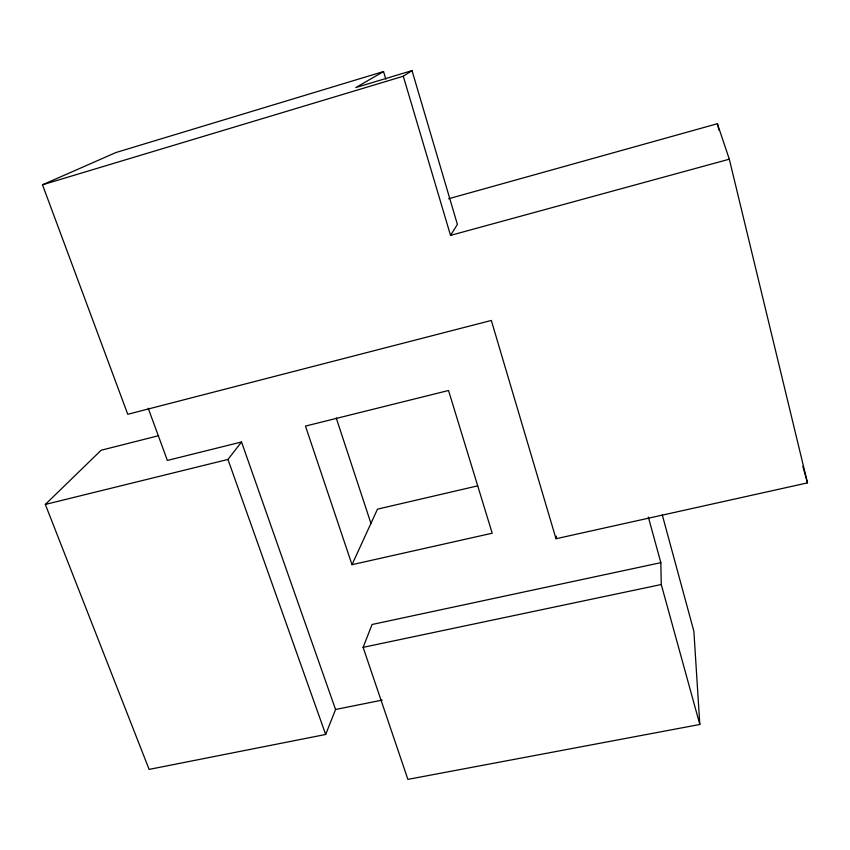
<?xml version="1.0" encoding="UTF-8"?>
<svg xmlns="http://www.w3.org/2000/svg" width="850" height="850" viewBox="0 0 850 850"><rect width="100%" height="100%" fill="white"/><g stroke="black" fill="none" stroke-linecap="round" stroke-linejoin="round"><path stroke-width="1.27" d="M448.63 198.751L717.389 123.718L729.311 159.194L807.5 482.874L556.017 538.741L556.389 536.201M662.288 514.972L693.876 631.295L699.816 724.476L407.883 779.376L363.12 647.349L372.066 624.495L660.843 562.668L648.316 517.023M158.631 435.689L101.108 450.256L45.326 504.443L149.122 769.399L325.678 734.464L335.559 709.495L241.528 441.989L167.376 460.434L148.208 408.234M351.996 564.687L305.469 426.084L448.534 390.501L492.203 533.216L351.996 564.687L377.474 509.15L477.658 485.86M412.027 70.624L403.293 76.234L450.532 235.386L457.385 224.421L412.027 70.624L355.831 87.55L383.541 71.549L385.826 79.167M45.326 504.443L227.959 459.446L241.528 441.989M556.017 538.741L491.321 320.45L127.766 414.29L42.5 184.79L115.951 152.522L383.541 71.549M42.5 184.79L403.293 76.234M450.532 235.386L729.311 159.194M363.12 647.349L661.258 584.524L660.843 562.668M335.559 709.495L382.224 700.092M227.959 459.446L325.678 734.464M336.217 417.924L370.94 523.388M802.836 466.321L807.5 482.874M661.258 584.524L699.816 724.476M717.389 123.718L718.951 130.135"/></g></svg>
